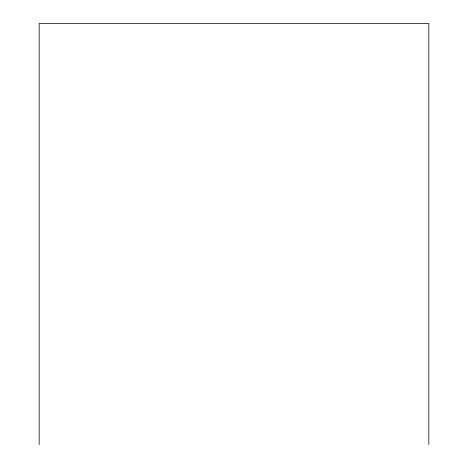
<?xml version="1.0" encoding="UTF-8"?>
<svg xmlns="http://www.w3.org/2000/svg" width="468" height="468" viewBox="0 0 468 468"><rect width="100%" height="100%" fill="white"/><g stroke="black" fill="none" stroke-linecap="round" stroke-linejoin="round"><path stroke-width="0.7" d="M428.828 444.6L428.828 23.4L39.172 23.4L39.172 444.6"/></g></svg>
